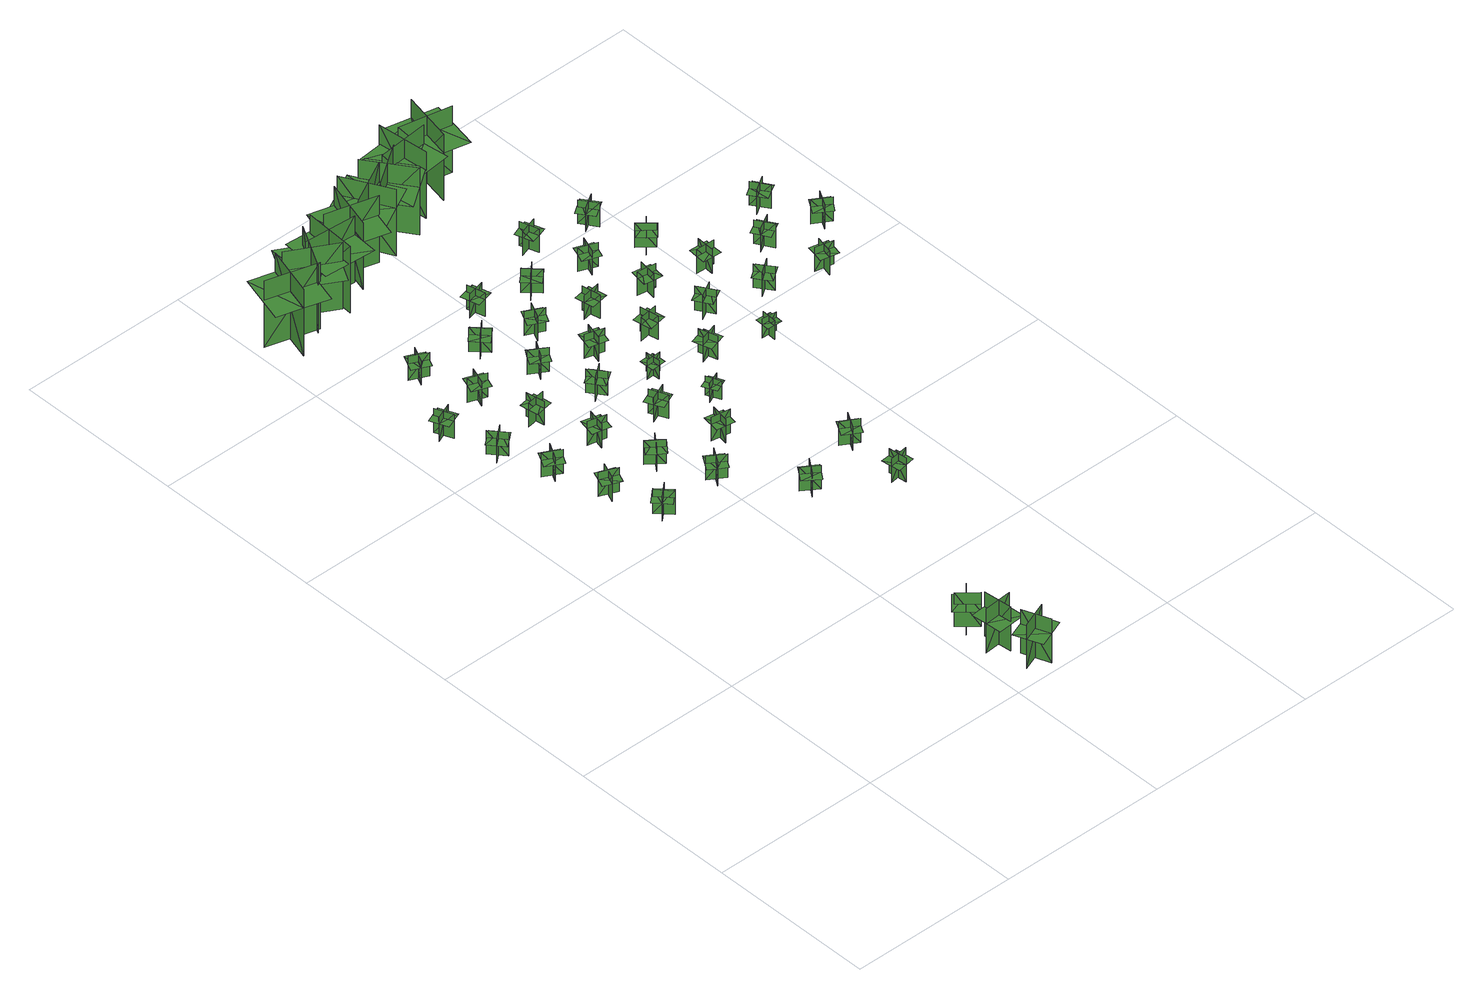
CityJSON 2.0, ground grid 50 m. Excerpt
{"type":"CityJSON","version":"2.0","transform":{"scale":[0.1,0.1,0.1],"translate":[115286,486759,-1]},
"CityObjects":{
"tree1":{"type":"SolitaryVegetationObject","geometry":[{"type":"MultiSurface","lod":"1","boundaries":[[[0,1,2]],[[0,2,3]],[[4,5,6]],[[4,6,7]],[[8,9,10]],[[8,10,11]],[[8,11,12]],[[8,12,13]]]}]},
"tree2":{"type":"SolitaryVegetationObject","geometry":[{"type":"MultiSurface","lod":"1","boundaries":[[[14,15,16]],[[14,16,17]],[[18,19,20]],[[18,20,21]],[[22,23,24]],[[22,24,25]],[[22,25,26]],[[22,26,27]]]}]},
"tree3":{"type":"SolitaryVegetationObject","geometry":[{"type":"MultiSurface","lod":"1","boundaries":[[[28,29,30]],[[28,30,31]],[[32,33,34]],[[32,34,35]],[[36,37,38]],[[36,38,39]],[[36,39,40]],[[36,40,41]]]}]},
"tree4":{"type":"SolitaryVegetationObject","geometry":[{"type":"MultiSurface","lod":"1","boundaries":[[[42,43,44]],[[42,44,45]],[[46,47,48]],[[46,48,49]],[[50,51,52]],[[50,52,53]],[[50,53,54]],[[50,54,55]]]}]},
"tree5":{"type":"SolitaryVegetationObject","geometry":[{"type":"MultiSurface","lod":"1","boundaries":[[[56,57,58]],[[56,58,59]],[[60,61,62]],[[60,62,63]],[[64,65,66]],[[64,66,67]],[[64,68,69]],[[64,69,65]]]}]},
"tree6":{"type":"SolitaryVegetationObject","geometry":[{"type":"MultiSurface","lod":"1","boundaries":[[[70,71,72]],[[70,72,73]],[[74,75,76]],[[74,76,77]],[[78,79,80]],[[78,80,81]],[[78,81,82]],[[78,82,83]]]}]},
"tree7":{"type":"SolitaryVegetationObject","geometry":[{"type":"MultiSurface","lod":"1","boundaries":[[[84,85,86]],[[84,86,87]],[[88,89,90]],[[88,90,91]],[[92,93,94]],[[92,94,95]],[[92,96,97]],[[92,97,93]]]}]},
"tree8":{"type":"SolitaryVegetationObject","geometry":[{"type":"MultiSurface","lod":"1","boundaries":[[[98,99,100]],[[98,100,101]],[[102,103,104]],[[102,104,105]],[[106,107,108]],[[106,108,109]],[[106,110,111]],[[106,111,107]]]}]},
"tree9":{"type":"SolitaryVegetationObject","geometry":[{"type":"MultiSurface","lod":"1","boundaries":[[[112,113,114]],[[112,114,115]],[[116,117,118]],[[116,118,119]],[[120,121,122]],[[120,122,123]],[[120,123,124]],[[120,124,125]]]}]},
"tree10":{"type":"SolitaryVegetationObject","geometry":[{"type":"MultiSurface","lod":"1","boundaries":[[[126,127,128]],[[126,128,129]],[[130,131,132]],[[130,132,133]],[[134,135,136]],[[134,136,137]],[[134,137,138]],[[134,138,139]]]}]},
"tree11":{"type":"SolitaryVegetationObject","geometry":[{"type":"MultiSurface","lod":"1","boundaries":[[[140,141,142]],[[140,142,143]],[[144,145,146]],[[144,146,147]],[[148,149,150]],[[148,150,151]],[[148,151,152]],[[148,152,153]]]}]},
"tree12":{"type":"SolitaryVegetationObject","geometry":[{"type":"MultiSurface","lod":"1","boundaries":[[[154,155,156]],[[154,156,157]],[[158,159,160]],[[158,160,161]],[[162,163,164]],[[162,164,165]],[[162,165,166]],[[162,166,167]]]}]},
"tree13":{"type":"SolitaryVegetationObject","geometry":[{"type":"MultiSurface","lod":"1","boundaries":[[[168,169,170]],[[168,170,171]],[[172,173,174]],[[172,174,175]],[[176,177,178]],[[176,178,179]],[[176,179,180]],[[176,180,181]]]}]},
"tree14":{"type":"SolitaryVegetationObject","geometry":[{"type":"MultiSurface","lod":"1","boundaries":[[[182,183,184]],[[182,184,185]],[[186,187,188]],[[186,188,189]],[[190,191,192]],[[190,192,193]],[[190,193,194]],[[190,194,195]]]}]},
"tree15":{"type":"SolitaryVegetationObject","geometry":[{"type":"MultiSurface","lod":"1","boundaries":[[[196,197,198]],[[196,198,199]],[[200,201,202]],[[200,202,203]],[[204,205,206]],[[204,206,207]],[[204,207,208]],[[204,208,209]]]}]},
"tree16":{"type":"SolitaryVegetationObject","geometry":[{"type":"MultiSurface","lod":"1","boundaries":[[[210,211,212]],[[210,212,213]],[[214,215,216]],[[214,216,217]],[[218,219,220]],[[218,220,221]],[[218,221,222]],[[218,222,223]]]}]},
"tree17":{"type":"SolitaryVegetationObject","geometry":[{"type":"MultiSurface","lod":"1","boundaries":[[[224,225,226]],[[224,226,227]],[[228,229,230]],[[228,230,231]],[[232,233,234]],[[232,234,235]],[[232,235,236]],[[232,236,237]]]}]},
"tree18":{"type":"SolitaryVegetationObject","geometry":[{"type":"MultiSurface","lod":"1","boundaries":[[[238,239,240]],[[238,240,241]],[[242,243,244]],[[242,244,245]],[[246,247,248]],[[246,248,249]],[[246,249,250]],[[246,250,251]]]}]},
"tree19":{"type":"SolitaryVegetationObject","geometry":[{"type":"MultiSurface","lod":"1","boundaries":[[[252,253,254]],[[252,254,255]],[[256,257,258]],[[256,258,259]],[[260,261,262]],[[260,262,263]],[[260,263,264]],[[260,264,265]]]}]},
"tree20":{"type":"SolitaryVegetationObject","geometry":[{"type":"MultiSurface","lod":"1","boundaries":[[[266,267,268]],[[266,268,269]],[[270,271,272]],[[270,272,273]],[[274,275,276]],[[274,276,277]],[[274,277,278]],[[274,278,279]]]}]},
"tree21":{"type":"SolitaryVegetationObject","geometry":[{"type":"MultiSurface","lod":"1","boundaries":[[[280,281,282]],[[280,282,283]],[[284,285,286]],[[284,286,287]],[[288,289,290]],[[288,290,291]],[[288,291,292]],[[288,292,293]]]}]},
"tree22":{"type":"SolitaryVegetationObject","geometry":[{"type":"MultiSurface","lod":"1","boundaries":[[[294,295,296]],[[294,296,297]],[[298,299,300]],[[298,300,301]],[[302,303,304]],[[302,304,305]],[[302,305,306]],[[302,306,307]]]}]},
"tree23":{"type":"SolitaryVegetationObject","geometry":[{"type":"MultiSurface","lod":"1","boundaries":[[[308,309,310]],[[308,310,311]],[[312,313,314]],[[312,314,315]],[[316,317,318]],[[316,318,319]],[[316,319,320]],[[316,320,321]]]}]},
"tree24":{"type":"SolitaryVegetationObject","geometry":[{"type":"MultiSurface","lod":"1","boundaries":[[[322,323,324]],[[322,324,325]],[[326,327,328]],[[326,328,329]],[[330,331,332]],[[330,332,333]],[[330,333,334]],[[330,334,335]]]}]},
"tree25":{"type":"SolitaryVegetationObject","geometry":[{"type":"MultiSurface","lod":"1","boundaries":[[[336,337,338]],[[336,338,339]],[[340,341,342]],[[340,342,343]],[[344,345,346]],[[344,346,347]],[[344,347,348]],[[344,348,349]]]}]},
"tree26":{"type":"SolitaryVegetationObject","geometry":[{"type":"MultiSurface","lod":"1","boundaries":[[[350,351,352]],[[350,352,353]],[[354,355,356]],[[354,356,357]],[[358,359,360]],[[358,360,361]],[[358,361,362]],[[358,362,363]]]}]},
"tree27":{"type":"SolitaryVegetationObject","geometry":[{"type":"MultiSurface","lod":"1","boundaries":[[[364,365,366]],[[364,366,367]],[[368,369,370]],[[368,370,371]],[[372,373,374]],[[372,374,375]],[[372,375,376]],[[372,376,377]]]}]},
"tree28":{"type":"SolitaryVegetationObject","geometry":[{"type":"MultiSurface","lod":"1","boundaries":[[[378,379,380]],[[378,380,381]],[[382,383,384]],[[382,384,385]],[[386,387,388]],[[386,388,389]],[[386,389,390]],[[386,390,391]]]}]},
"tree29":{"type":"SolitaryVegetationObject","geometry":[{"type":"MultiSurface","lod":"1","boundaries":[[[392,393,394]],[[392,394,395]],[[396,397,398]],[[396,398,399]],[[400,401,402]],[[400,402,403]],[[400,403,404]],[[400,404,405]]]}]},
"tree30":{"type":"SolitaryVegetationObject","geometry":[{"type":"MultiSurface","lod":"1","boundaries":[[[406,407,408]],[[406,408,409]],[[410,411,412]],[[410,412,413]],[[414,415,416]],[[414,416,417]],[[414,417,418]],[[414,418,419]]]}]},
"tree31":{"type":"SolitaryVegetationObject","geometry":[{"type":"MultiSurface","lod":"1","boundaries":[[[420,421,422]],[[420,422,423]],[[424,425,426]],[[424,426,427]],[[428,429,430]],[[428,430,431]],[[428,431,432]],[[428,432,433]]]}]},
"tree32":{"type":"SolitaryVegetationObject","geometry":[{"type":"MultiSurface","lod":"1","boundaries":[[[434,435,436]],[[434,436,437]],[[438,439,440]],[[438,440,441]],[[442,443,444]],[[442,444,445]],[[442,445,446]],[[442,446,447]]]}]},
"tree33":{"type":"SolitaryVegetationObject","geometry":[{"type":"MultiSurface","lod":"1","boundaries":[[[448,449,450]],[[448,450,451]],[[452,453,454]],[[452,454,455]],[[456,457,458]],[[456,458,459]],[[456,459,460]],[[456,460,461]]]}]},
"tree34":{"type":"SolitaryVegetationObject","geometry":[{"type":"MultiSurface","lod":"1","boundaries":[[[462,463,464]],[[462,464,465]],[[466,467,468]],[[466,468,469]],[[470,471,472]],[[470,472,473]],[[470,473,474]],[[470,474,475]]]}]},
"tree35":{"type":"SolitaryVegetationObject","geometry":[{"type":"MultiSurface","lod":"1","boundaries":[[[476,477,478]],[[476,478,479]],[[480,481,482]],[[480,482,483]],[[484,485,486]],[[484,486,487]],[[484,487,488]],[[484,488,489]]]}]},
"tree36":{"type":"SolitaryVegetationObject","geometry":[{"type":"MultiSurface","lod":"1","boundaries":[[[490,491,492]],[[490,492,493]],[[494,495,496]],[[494,496,497]],[[498,499,500]],[[498,500,501]],[[498,501,502]],[[498,502,503]]]}]},
"tree37":{"type":"SolitaryVegetationObject","geometry":[{"type":"MultiSurface","lod":"1","boundaries":[[[504,505,506]],[[504,506,507]],[[508,509,510]],[[508,510,511]],[[512,513,514]],[[512,514,515]],[[512,515,516]],[[512,516,517]]]}]},
"tree38":{"type":"SolitaryVegetationObject","geometry":[{"type":"MultiSurface","lod":"1","boundaries":[[[518,519,520]],[[518,520,521]],[[522,523,524]],[[522,524,525]],[[526,527,528]],[[526,528,529]],[[526,529,530]],[[526,530,531]]]}]},
"tree39":{"type":"SolitaryVegetationObject","geometry":[{"type":"MultiSurface","lod":"1","boundaries":[[[532,533,534]],[[532,534,535]],[[536,537,538]],[[536,538,539]],[[540,541,542]],[[540,542,543]],[[540,543,544]],[[540,544,545]]]}]},
"tree40":{"type":"SolitaryVegetationObject","geometry":[{"type":"MultiSurface","lod":"1","boundaries":[[[546,547,548]],[[546,548,549]],[[550,551,552]],[[550,552,553]],[[554,555,556]],[[554,556,557]],[[554,557,558]],[[554,558,559]]]}]},
"tree41":{"type":"SolitaryVegetationObject","geometry":[{"type":"MultiSurface","lod":"1","boundaries":[[[560,561,562]],[[560,562,563]],[[564,565,566]],[[564,566,567]],[[568,569,570]],[[568,570,571]],[[568,571,572]],[[568,572,573]]]}]},
"tree42":{"type":"SolitaryVegetationObject","geometry":[{"type":"MultiSurface","lod":"1","boundaries":[[[574,575,576]],[[574,576,577]],[[578,579,580]],[[578,580,581]],[[582,583,584]],[[582,584,585]],[[582,585,586]],[[582,586,587]]]}]},
"tree43":{"type":"SolitaryVegetationObject","geometry":[{"type":"MultiSurface","lod":"1","boundaries":[[[588,589,590]],[[588,590,591]],[[592,593,594]],[[592,594,595]],[[596,597,598]],[[596,598,599]],[[596,599,600]],[[596,600,601]]]}]},
"tree44":{"type":"SolitaryVegetationObject","geometry":[{"type":"MultiSurface","lod":"1","boundaries":[[[602,603,604]],[[602,604,605]],[[606,607,608]],[[606,608,609]],[[610,611,612]],[[610,612,613]],[[610,613,614]],[[610,614,615]]]}]},
"tree45":{"type":"SolitaryVegetationObject","geometry":[{"type":"MultiSurface","lod":"1","boundaries":[[[616,617,618]],[[616,618,619]],[[620,621,622]],[[620,622,623]],[[624,625,626]],[[624,626,627]],[[624,627,628]],[[624,628,629]]]}]},
"tree46":{"type":"SolitaryVegetationObject","geometry":[{"type":"MultiSurface","lod":"1","boundaries":[[[630,631,632]],[[630,632,633]],[[634,635,636]],[[634,636,637]],[[638,639,640]],[[638,640,641]],[[638,641,642]],[[638,642,643]]]}]},
"tree47":{"type":"SolitaryVegetationObject","geometry":[{"type":"MultiSurface","lod":"1","boundaries":[[[644,645,646]],[[644,646,647]],[[648,649,650]],[[648,650,651]],[[652,653,654]],[[652,654,655]],[[652,655,656]],[[652,656,657]]]}]},
"tree48":{"type":"SolitaryVegetationObject","geometry":[{"type":"MultiSurface","lod":"1","boundaries":[[[658,659,660]],[[658,660,661]],[[662,663,664]],[[662,664,665]],[[666,667,668]],[[666,668,669]],[[666,669,670]],[[666,670,671]]]}]},
"tree49":{"type":"SolitaryVegetationObject","geometry":[{"type":"MultiSurface","lod":"1","boundaries":[[[672,673,674]],[[672,674,675]],[[676,677,678]],[[676,678,679]],[[680,681,682]],[[680,682,683]],[[680,683,684]],[[680,684,685]]]}]},
"tree50":{"type":"SolitaryVegetationObject","geometry":[{"type":"MultiSurface","lod":"1","boundaries":[[[686,687,688]],[[686,688,689]],[[690,691,692]],[[690,692,693]],[[694,695,696]],[[694,696,697]],[[694,697,698]],[[694,698,699]]]}]},
"tree51":{"type":"SolitaryVegetationObject","geometry":[{"type":"MultiSurface","lod":"1","boundaries":[[[700,701,702]],[[700,702,703]],[[704,705,706]],[[704,706,707]],[[708,709,710]],[[708,710,711]],[[708,711,712]],[[708,712,713]]]}]},
"tree52":{"type":"SolitaryVegetationObject","geometry":[{"type":"MultiSurface","lod":"1","boundaries":[[[714,715,716]],[[714,716,717]],[[718,719,720]],[[718,720,721]],[[722,723,724]],[[722,724,725]],[[722,725,726]],[[722,726,727]]]}]}
},
"vertices":[
[111,1694,14],[133,1643,14],[133,1643,91],[111,1694,91],[97,1660,14],[148,1682,14],[148,1682,91],[97,1660,91],[97,1660,70],[108,1635,70],[159,1656,70],[148,1682,70],[137,1707,70],[86,1686,70],
[186,1504,12],[151,1547,12],[151,1547,89],[186,1504,89],[190,1540,12],[147,1506,12],[147,1506,89],[190,1540,89],[190,1540,67],[173,1562,67],[129,1528,67],[147,1506,67],[164,1484,67],[207,1519,67],
[204,1355,12],[231,1404,12],[231,1404,89],[204,1355,89],[240,1365,12],[191,1392,12],[191,1392,89],[240,1365,89],[240,1365,67],[253,1390,67],[204,1416,67],[191,1392,67],[178,1368,67],[226,1341,67],
[274,1253,16],[253,1201,16],[253,1201,93],[274,1253,93],[240,1239,16],[291,1218,16],[291,1218,93],[240,1239,93],[240,1239,71],[229,1213,71],[280,1192,71],[291,1218,71],[301,1243,71],[250,1264,71],
[586,214,4],[594,129,4],[594,129,146],[586,214,146],[544,164,4],[629,171,4],[629,171,146],[544,164,146],[544,164,99],[629,171,99],[626,217,99],[540,210,99],[548,117,99],[633,124,99],
[296,1102,14],[333,1061,14],[333,1061,91],[296,1102,91],[294,1065,14],[335,1102,14],[335,1102,91],[294,1065,91],[294,1065,70],[312,1045,70],[353,1082,70],[335,1102,70],[316,1123,70],[275,1086,70],
[577,52,4],[656,83,4],[656,83,146],[577,52,146],[637,26,4],[606,105,4],[606,105,146],[637,26,146],[637,26,100],[606,105,100],[562,88,100],[594,9,100],[680,43,100],[649,122,100],
[601,243,7],[552,288,7],[552,288,117],[601,243,117],[598,294,7],[553,245,7],[553,245,117],[598,294,117],[598,294,81],[553,245,81],[580,220,81],[625,269,81],[572,318,81],[527,270,81],
[33,2223,3],[182,2181,3],[182,2181,219],[33,2223,219],[83,2133,3],[125,2282,3],[125,2282,219],[83,2133,219],[83,2133,158],[157,2112,158],[199,2261,158],[125,2282,158],[50,2303,158],[8,2154,158],
[203,1885,9],[253,1861,9],[253,1861,86],[203,1885,86],[215,1850,9],[239,1900,9],[239,1900,86],[215,1850,86],[215,1850,64],[240,1838,64],[264,1888,64],[239,1900,64],[214,1912,64],[190,1862,64],
[271,1692,8],[290,1743,8],[290,1743,85],[271,1692,85],[304,1707,8],[253,1726,8],[253,1726,85],[304,1707,85],[304,1707,64],[314,1733,64],[262,1752,64],[253,1726,64],[243,1700,64],[295,1681,64],
[333,1533,9],[324,1588,9],[324,1588,86],[333,1533,86],[355,1563,9],[300,1554,9],[300,1554,86],[355,1563,86],[355,1563,64],[351,1590,64],[296,1581,64],[300,1554,64],[305,1527,64],[359,1535,64],
[454,1222,9],[410,1256,9],[410,1256,86],[454,1222,86],[450,1259,9],[415,1215,9],[415,1215,86],[450,1259,86],[450,1259,65],[428,1276,65],[393,1233,65],[415,1215,65],[437,1198,65],[471,1241,65],
[358,1404,9],[412,1392,9],[412,1392,86],[358,1404,86],[378,1373,9],[390,1427,9],[390,1427,86],[378,1373,86],[378,1373,65],[405,1367,65],[417,1421,65],[390,1427,65],[363,1433,65],[351,1379,65],
[482,1110,8],[528,1080,8],[528,1080,85],[482,1110,85],[489,1074,8],[519,1120,8],[519,1120,85],[489,1074,85],[489,1074,63],[513,1059,63],[542,1105,63],[519,1120,63],[496,1135,63],[466,1089,63],
[140,2273,3],[275,2198,3],[275,2198,219],[140,2273,219],[168,2173,3],[243,2309,3],[243,2309,219],[168,2173,219],[168,2173,158],[235,2136,158],[311,2271,158],[243,2309,158],[175,2347,158],[100,2211,158],
[630,884,9],[662,929,9],[662,929,86],[630,884,86],[666,890,9],[621,922,9],[621,922,86],[666,890,86],[666,890,65],[682,913,65],[637,944,65],[621,922,65],[605,899,65],[650,867,65],
[389,1825,8],[430,1862,8],[430,1862,85],[389,1825,85],[426,1823,8],[388,1864,8],[388,1864,85],[426,1823,85],[426,1823,64],[446,1842,64],[409,1883,64],[388,1864,64],[368,1845,64],[405,1804,64],
[287,2329,4],[277,2174,4],[277,2174,219],[287,2329,219],[209,2261,4],[364,2251,4],[364,2251,219],[209,2261,219],[209,2261,159],[204,2184,159],[359,2174,159],[364,2251,159],[369,2329,159],[214,2339,159],
[445,1666,8],[474,1713,8],[474,1713,85],[445,1666,85],[481,1674,8],[434,1703,8],[434,1703,85],[481,1674,85],[481,1674,63],[496,1697,63],[449,1726,63],[434,1703,63],[420,1679,63],[467,1650,63],
[525,1509,8],[492,1554,8],[492,1554,85],[525,1509,85],[531,1546,8],[486,1513,8],[486,1513,85],[531,1546,85],[531,1546,63],[515,1568,63],[470,1536,63],[486,1513,63],[502,1491,63],[547,1523,63],
[552,1392,9],[574,1342,9],[574,1342,86],[552,1392,86],[538,1358,9],[589,1380,9],[589,1380,86],[538,1358,86],[538,1358,64],[550,1333,64],[600,1355,64],[589,1380,64],[578,1406,64],[527,1383,64],
[594,1210,7],[649,1201,7],[649,1201,84],[594,1210,84],[615,1180,7],[625,1234,7],[625,1234,84],[615,1180,84],[615,1180,62],[643,1175,62],[652,1229,62],[625,1234,62],[597,1239,62],[588,1184,62],
[311,2306,4],[460,2265,4],[460,2265,220],[311,2306,220],[361,2216,4],[402,2366,4],[402,2366,220],[361,2216,220],[361,2216,159],[435,2195,159],[477,2345,159],[402,2366,159],[328,2386,159],[286,2237,159],
[813,793,5],[868,801,5],[868,801,82],[813,793,82],[842,771,5],[835,826,5],[835,826,82],[842,771,82],[842,771,60],[869,775,60],[862,829,60],[835,826,60],[807,822,60],[815,767,60],
[494,1986,8],[507,1933,8],[507,1933,85],[494,1986,85],[475,1955,8],[528,1968,8],[528,1968,85],[475,1955,85],[475,1955,64],[482,1928,64],[535,1941,64],[528,1968,64],[521,1995,64],[468,1981,64],
[564,1827,8],[539,1778,8],[539,1778,85],[564,1827,85],[529,1816,8],[579,1791,8],[579,1791,85],[529,1816,85],[529,1816,63],[517,1791,63],[566,1766,63],[579,1791,63],[591,1815,63],[542,1840,63],
[579,1652,7],[633,1637,7],[633,1637,84],[579,1652,84],[597,1620,7],[612,1673,7],[612,1673,84],[597,1620,84],[597,1620,63],[624,1613,63],[638,1666,63],[612,1673,63],[585,1680,63],[571,1627,63],
[636,1487,9],[681,1489,9],[681,1489,70],[636,1487,70],[658,1467,9],[656,1511,9],[656,1511,70],[658,1467,70],[658,1467,53],[680,1468,53],[678,1512,53],[656,1511,53],[634,1510,53],[636,1466,53],
[700,1346,9],[718,1305,9],[718,1305,70],[700,1346,70],[689,1318,9],[730,1336,9],[730,1336,70],[689,1318,70],[689,1318,53],[698,1298,53],[738,1315,53],[730,1336,53],[721,1356,53],[680,1339,53],
[825,947,6],[853,995,6],[853,995,83],[825,947,83],[861,956,6],[813,984,6],[813,984,83],[861,956,83],[861,956,61],[874,980,61],[826,1008,61],[813,984,61],[799,960,61],[847,932,61],
[409,2286,4],[546,2358,4],[546,2358,219],[409,2286,219],[507,2255,4],[436,2392,4],[436,2392,219],[507,2255,219],[507,2255,159],[576,2290,159],[504,2428,159],[436,2392,159],[367,2357,159],[438,2219,159],
[670,1939,9],[630,1901,9],[630,1901,86],[670,1939,86],[633,1940,9],[671,1900,9],[671,1900,86],[633,1940,86],[633,1940,64],[613,1921,64],[651,1881,64],[671,1900,64],[691,1919,64],[653,1959,64],
[700,1789,8],[709,1735,8],[709,1735,85],[700,1789,85],[678,1759,8],[733,1768,8],[733,1768,85],[678,1759,85],[678,1759,63],[683,1732,63],[737,1741,63],[733,1768,63],[728,1796,63],[674,1787,63],
[780,1612,8],[725,1603,8],[725,1603,85],[780,1612,85],[750,1633,8],[759,1579,8],[759,1579,85],[750,1633,85],[750,1633,63],[722,1629,63],[731,1574,63],[759,1579,63],[786,1583,63],[777,1638,63],
[783,1442,8],[836,1458,8],[836,1458,85],[783,1442,85],[815,1424,8],[799,1477,8],[799,1477,85],[815,1424,85],[815,1424,63],[841,1432,63],[826,1485,63],[799,1477,63],[773,1470,63],[788,1416,63],
[617,2382,4],[490,2294,4],[490,2294,220],[617,2382,220],[516,2401,4],[604,2273,4],[604,2273,220],[516,2401,220],[516,2401,159],[452,2357,159],[540,2229,159],[604,2273,159],[667,2317,159],[579,2445,159],
[659,2308,3],[644,2462,3],[644,2462,218],[659,2308,218],[725,2388,3],[571,2373,3],[571,2373,218],[725,2388,218],[725,2388,158],[718,2465,158],[564,2450,158],[571,2373,158],[579,2295,158],[733,2311,158],
[786,2056,8],[733,2039,8],[733,2039,85],[786,2056,85],[753,2073,8],[770,2020,8],[770,2020,85],[753,2073,85],[753,2073,64],[727,2064,64],[743,2012,64],[770,2020,64],[796,2028,64],[779,2081,64],
[807,1868,9],[826,1919,9],[826,1919,86],[807,1868,86],[840,1882,9],[789,1902,9],[789,1902,86],[840,1882,86],[840,1882,64],[850,1908,64],[799,1928,64],[789,1902,64],[779,1876,64],[831,1857,64],
[890,1728,8],[835,1736,8],[835,1736,85],[890,1728,85],[868,1757,8],[860,1703,8],[860,1703,85],[868,1757,85],[868,1757,64],[841,1761,64],[832,1707,64],[860,1703,64],[887,1699,64],[895,1753,64],
[930,1553,8],[902,1600,8],[902,1600,85],[930,1553,85],[939,1588,8],[891,1560,8],[891,1560,85],[939,1588,85],[939,1588,63],[925,1612,63],[877,1584,63],[891,1560,63],[905,1536,63],[953,1564,63],
[973,1428,8],[970,1384,8],[970,1384,69],[973,1428,69],[951,1409,8],[995,1406,8],[995,1406,69],[951,1409,69],[951,1409,52],[949,1387,52],[993,1384,52],[995,1406,52],[996,1428,52],[952,1431,52],
[824,2392,3],[672,2424,3],[672,2424,218],[824,2392,218],[768,2479,3],[736,2328,3],[736,2328,218],[768,2479,218],[768,2479,158],[692,2495,158],[660,2344,158],[736,2328,158],[812,2311,158],[844,2463,158],
[995,1836,9],[954,1873,9],[954,1873,86],[995,1836,86],[993,1873,9],[956,1832,9],[956,1832,86],[993,1873,86],[993,1873,65],[973,1892,65],[936,1851,65],[956,1832,65],[977,1813,65],[1014,1854,65],
[912,2033,11],[943,1987,11],[943,1987,88],[912,2033,88],[905,1997,11],[951,2027,11],[951,2027,88],[905,1997,88],[905,1997,66],[920,1974,66],[966,2005,66],[951,2027,66],[935,2050,66],[889,2019,66],
[1028,1671,8],[1031,1726,8],[1031,1726,85],[1028,1671,85],[1055,1695,8],[1000,1698,8],[1000,1698,85],[1055,1695,85],[1055,1695,63],[1057,1723,63],[1002,1726,63],[1000,1698,63],[998,1671,63],[1054,1667,63],
[1096,1518,9],[1064,1563,9],[1064,1563,86],[1096,1518,86],[1102,1554,9],[1057,1522,9],[1057,1522,86],[1102,1554,86],[1102,1554,64],[1086,1577,64],[1041,1545,64],[1057,1522,64],[1073,1500,64],[1118,1532,64],
[1179,1683,9],[1207,1635,9],[1207,1635,86],[1179,1683,86],[1169,1648,9],[1217,1675,9],[1217,1675,86],[1169,1648,86],[1169,1648,64],[1183,1624,64],[1231,1651,64],[1217,1675,64],[1203,1699,64],[1156,1672,64],
[1249,1525,7],[1237,1471,7],[1237,1471,84],[1249,1525,84],[1218,1506,7],[1272,1494,7],[1272,1494,84],[1218,1506,84],[1218,1506,63],[1212,1479,63],[1266,1467,63],[1272,1494,63],[1278,1521,63],[1224,1533,63],
[1307,1790,8],[1261,1760,8],[1261,1760,85],[1307,1790,85],[1271,1798,8],[1301,1752,8],[1301,1752,85],[1271,1798,85],[1271,1798,63],[1248,1783,63],[1278,1737,63],[1301,1752,63],[1324,1766,63],[1295,1813,63],
[1345,1606,8],[1373,1653,8],[1373,1653,85],[1345,1606,85],[1381,1614,8],[1333,1643,8],[1333,1643,85],[1381,1614,85],[1381,1614,64],[1395,1638,64],[1348,1667,64],[1333,1643,64],[1319,1620,64],[1366,1591,64]
]}
